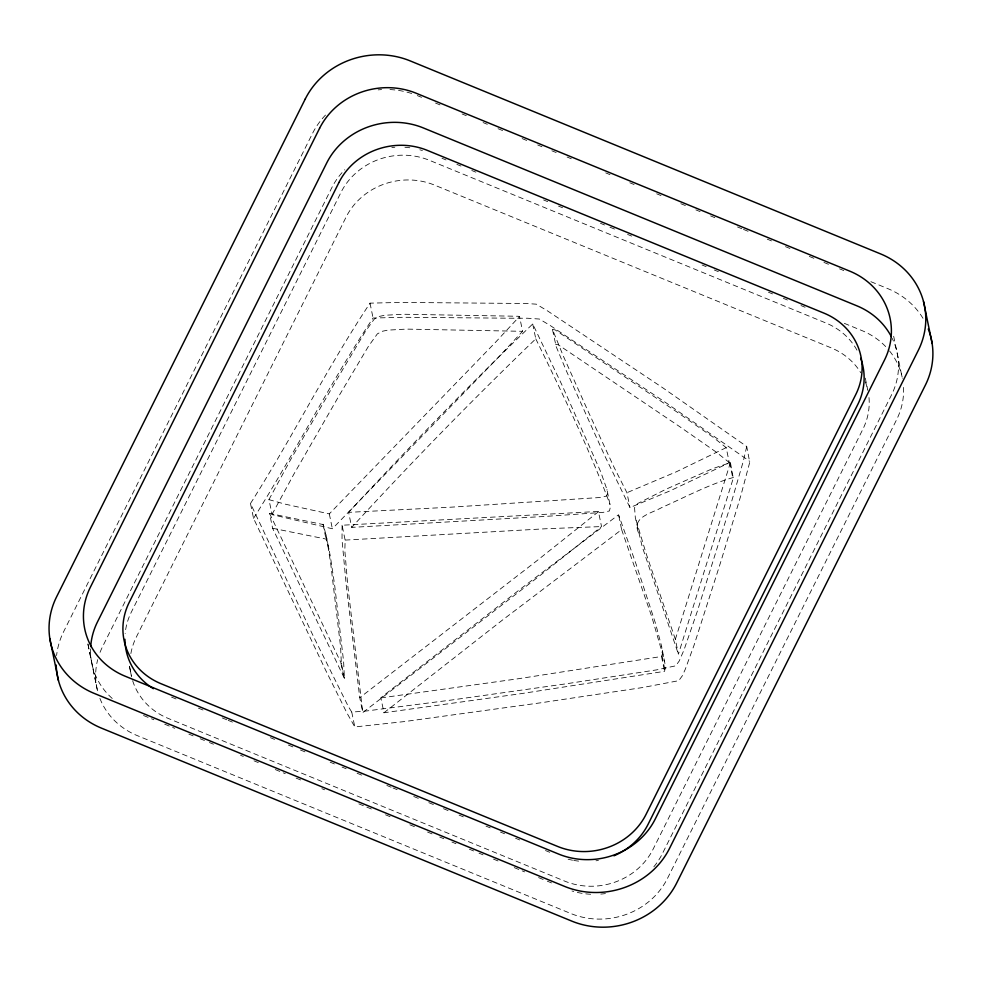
<?xml version="1.0" encoding="UTF-8"?>
<svg xmlns="http://www.w3.org/2000/svg" width="982" height="982" viewBox="0 0 982 982"><rect width="100%" height="100%" fill="white"/><g stroke="black" fill="none" stroke-linecap="round" stroke-linejoin="round"><path stroke-width="0.74" stroke-dasharray="4.91 3.68" d="M746.725 446.503L743.3 461.282L730.313 505.963L697.232 611.553L684.012 649.949L679.176 661.07L675.726 665.821L656.676 669.871L566.835 683.705L451.511 700.031L366.016 711.029L351.752 712.085L348.389 706.623L313.749 637.06L250.484 503.496C292.157 437.837 326.981 367.882 370.018 303.156L400.509 302.419L515.648 303.413A236.146 218.483 -11.6 0 1 524.339 303.377L536.344 304.175L547.625 310.963L663.218 388.099L746.725 446.503L749.732 462.301L740.87 495.493L720.96 561.262L694.053 645.223L685.252 669.356L682.232 675.935L678.771 680.673L642.682 687.535L541.278 702.719L404.633 721.549L354.809 726.95L347.027 713.165L325.815 670.559L253.54 518.361L250.484 503.496M730.424 462.583L675.358 639.343L678.402 654.208L733.284 478.222L730.424 462.583L712.134 468.844L666.005 489.22L637.735 503.508L634.556 507.731L635.317 517.6L642.154 546.471L678.402 654.208M380.893 697.907L518.803 678.672L661.512 656.492L662.555 653.644L661.623 646.328L655.448 623.202L636.115 564.245L618.574 514.752L521.074 588.525L383.459 695.612L380.893 697.907L383.95 712.772L521.859 693.538L664.556 671.344L665.514 666.582L661.623 646.328M268.921 499.642L290.942 459.06L335.954 380.942L365.414 331.425L374.314 319.003L379.371 316.388L384.711 315.271L403.357 314.252L518.017 316.265L519.527 316.45L522.584 331.315L498.279 357.448L332.358 528.758L272.186 514.666L268.921 499.642L285.111 504.134L329.301 513.893L495.223 342.595L519.527 316.45M271.977 514.507L293.999 473.925L339.011 395.807L368.459 346.278L377.37 333.855L382.415 331.253L387.767 330.136L406.401 329.105L522.584 331.315M344.424 678.452L341.38 663.599L340.558 646.561L330.811 564.429L326.613 537.645L323.36 524.597L269.559 513.414L272.615 528.267L344.424 678.452L343.602 661.414L334.58 584.646L330.32 556.18L325.361 531.458M348.635 512.346C408.205 448.001 469.482 384.686 532.723 323.986L561.864 384.784L600.628 471.618L606.962 489.515L610.436 506.847L609.429 510.959L603.083 512.371L544.973 516.434L351.691 527.383L348.635 512.346L451.069 507.178L600.039 497.506L606.385 496.094L607.404 493.836L606.962 489.515M253.54 518.361C295.177 452.677 330.038 382.747 373.062 318.021L403.565 317.284L518.705 318.278A236.146 218.483 -11.6 0 1 527.395 318.229L539.4 319.04L550.681 325.815L666.262 402.951L749.769 461.356M342.08 525.235L342.031 539.94L346.302 585.8L359.743 697.699L362.788 712.564L539.253 576.139L601.536 526.561L598.48 511.696L595.804 511.585L342.08 525.235L345.136 540.1L344.829 550.485L347.726 585.211L362.788 712.564M552.473 329.424L555.161 329.903L676.475 411.679L712.834 437.002L726.201 447.645L729.245 462.497L727.552 463.627L670.203 490.804L629.978 507.571L604.9 456.114L566.27 370.68L556.131 346.499L552.473 329.424L563.214 355.815L588.23 411.605L613.971 467.125L626.933 492.706L629.978 507.571M555.53 344.277L558.218 344.768L679.532 426.544L715.89 451.855L729.245 462.497M598.48 511.696L536.209 561.274L359.743 697.699M383.95 712.772L501.998 620.428L621.631 529.617L618.574 514.752M726.201 447.645L676.107 471.9L626.933 492.706M532.723 323.986L535.779 338.839C472.588 399.625 410.93 462.878 351.691 527.383M733.468 477.448C708.685 484.507 685.338 497.137 661.696 507.559C652.109 513.218 631.561 516.765 638.374 532.465M345.136 540.1L545.292 528.782L601.536 526.561M272.615 528.267L326.036 539.069L329.019 549.208M269.559 513.414L341.38 663.599M417.289 95.573L421.548 97.316M435.492 103.036L442.489 105.909M462.092 113.949L466.29 115.68M483.095 122.566L487.293 124.297M498.058 128.703L502.698 130.606M522.142 138.585L529.298 141.531M537.694 144.968L541.978 146.735M551.896 150.798L556.156 152.541M567.105 157.034L571.303 158.765M605.747 172.893L609.994 174.636M629.83 182.775L634.077 184.518M656.7 193.798L661.009 195.565M680.845 203.704L687.928 206.613M695.907 209.89L700.105 211.609M710.6 215.917L714.847 217.66M737.519 226.965L741.766 228.708M743.509 229.42L750.506 232.292M767.273 239.166L771.521 240.909M785.502 246.654L789.945 248.471M809.303 256.412L816.864 259.518M823.947 262.427L831.705 265.606M839.536 268.822L843.784 270.566M870.911 281.699L887.716 288.585A79.039 73.122 -11.6 0 1 924.406 320.733M441.986 158.274L446.049 159.943M456.888 164.387L460.951 166.056M471.79 170.5L475.853 172.169M543.586 199.96L547.649 201.629M558.488 206.073L562.563 207.742M600.493 223.307L604.556 224.976M609.969 227.198L616.745 229.972M627.584 234.428L631.647 236.097M702.093 264.993L706.156 266.662M714.295 270.001L718.358 271.67M768.476 292.231L772.539 293.9M783.378 298.356L787.441 300.013M800.993 305.574L805.056 307.243M844.348 323.36L861.963 330.59A72.84 67.39 -11.6 0 1 888.661 349.899M171.531 697.11L178.614 700.006M198.45 708.145L205.533 711.054M222.251 717.916L226.781 719.769M228.192 720.358L232.439 722.101M270.455 737.691L274.579 739.385M288.352 745.043L295.238 747.867M300.431 750.003L307.513 752.899M330.185 762.204L334.432 763.947M342.067 767.077L346.192 768.771M357.092 773.251L364.175 776.148M386.847 785.453L391.094 787.196M393.021 787.981L397.145 789.675M413.753 796.5L420.836 799.397M428.827 802.675L436.425 805.792M443.508 808.702L450.861 811.721M459.085 815.097L463.332 816.84M486.004 826.132L490.251 827.875M500.439 832.061L504.576 833.755M515.587 838.272L519.723 839.978M545.489 850.547L549.736 852.29M143.532 715.51L153.867 719.745M164.706 724.2L174.698 728.288M188.863 734.106L193.159 735.874M200.193 738.759L204.452 740.502M209.411 742.539L213.475 744.209M240.578 755.318L243.29 756.435M254.031 760.841L258.278 762.584M275.279 769.569L285.283 773.669M296.122 778.112L303.622 781.193M321.863 788.681L324.576 789.786M358.872 803.865L371.982 809.242M385.533 814.802L392.874 817.81M409.875 824.794L416.957 827.691M427.526 832.036L432.546 834.086M439.727 837.032L443.79 838.702M451.916 842.04L455.979 843.71M469.384 849.209L473.631 850.952M479.007 853.162L483.07 854.831M493.467 859.09L500.685 862.049M514.237 867.609L524.634 871.881M538.615 877.613L545.882 880.596M547.293 881.173L551.553 882.916M535.779 338.839C562.305 393.095 588.832 447.804 610.018 504.38M621.631 529.617L651.864 617.027L664.679 661.193M675.358 639.343L646.119 553.517L635.317 517.6M893.669 336.237L902.311 378.315M865.302 378.131L867.695 389.78M729.601 462.448L732.658 477.313M662.077 656.013L665.121 670.878M661.512 656.492L664.556 671.344M370.018 303.156L373.062 318.021M329.301 513.893L332.358 528.758M322.992 524.204L326.036 539.069M351.752 712.085L354.809 726.95M340.987 663.439L344.031 678.304M129.55 666.618L131.637 676.807M129.452 666.226L130.643 672.056M87.901 643.885L97.734 691.77A72.84 67.39 -11.6 0 1 97.684 659.659M87.975 644.327L96.322 684.982M653.84 866.799A72.84 67.39 -11.6 0 0 662.371 853.677L891.582 394.789A72.84 67.39 -11.6 0 0 892.221 338.409M605.415 893.571A72.84 67.39 -11.6 0 1 600.824 894.074M590.648 894.246A72.84 67.39 -11.6 0 1 571.978 890.981M112.243 698.472A72.84 67.39 -11.6 0 1 90.577 648.942M598.431 860.392A66.641 61.657 -11.6 0 1 595.976 860.784M578.631 861.104A66.641 61.657 -11.6 0 1 573.537 860.392M572.531 860.195A66.641 61.657 -11.6 0 1 568.099 859.189M856.967 350.169A66.641 61.657 -11.6 0 0 826.034 323.053L429.416 160.311A66.641 61.657 -11.6 0 0 340.975 192.398L131.281 612.228A66.641 61.657 -11.6 0 0 125.168 633.5M325.484 115.078A79.039 73.122 -11.6 0 0 312.411 133.613L63.695 631.549A79.039 73.122 -11.6 0 0 56.588 655.497M378.131 89.865A79.039 73.122 -11.6 0 1 381.568 89.608M389.989 89.571A79.039 73.122 -11.6 0 1 411.875 93.572M99.906 698.398A72.84 67.39 -11.6 0 0 137.284 735.616L570.8 913.506A72.84 67.39 -11.6 0 0 667.453 878.448L896.664 419.56A72.84 67.39 -11.6 0 0 903.391 385.325M100.054 652.343A72.84 67.39 -11.6 0 1 102.57 646.659L331.781 187.771A72.84 67.39 -11.6 0 1 344.756 169.726M391.855 147.496A72.84 67.39 -11.6 0 1 394.813 147.263M404.928 147.288A72.84 67.39 -11.6 0 1 413.262 148.307M419.854 149.792A72.84 67.39 -11.6 0 1 422.407 150.541M889.557 350.979A72.84 67.39 -11.6 0 1 902.151 377.137M132.656 680.722A66.641 61.657 -11.6 0 0 168.118 718.382L564.736 881.124A66.641 61.657 -11.6 0 0 653.177 849.049L862.871 429.22A66.641 61.657 -11.6 0 0 868.91 396.642M131.343 675.8A66.641 61.657 -11.6 0 1 130.336 669.564M130.876 653.558A66.641 61.657 -11.6 0 1 136.363 636.999L346.057 217.157A66.641 61.657 -11.6 0 1 434.498 185.082L831.116 347.824A66.641 61.657 -11.6 0 1 860.772 372.718M865.314 381.875A66.641 61.657 -11.6 0 1 867.892 390.406"/><path stroke-width="1.47" d="M923.497 301.499L932.151 343.528M49.8 638.472L58.454 680.501M891.349 336.679A72.84 67.39 -11.6 0 0 856.869 305.819L423.352 127.942A72.84 67.39 -11.6 0 0 326.699 163L97.488 621.888A72.84 67.39 -11.6 0 0 90.7 646.61M618.009 853.935A66.641 61.657 -11.6 0 0 648.095 824.279L857.789 404.449A66.641 61.657 -11.6 0 0 860.686 358.307M617.31 854.279A66.641 61.657 -11.6 0 1 613.922 855.813M153.364 688.689A66.641 61.657 -11.6 0 1 124.935 639.282M56.195 665.01A79.039 73.122 -11.6 0 0 101.355 728.092L571.769 921.104A79.039 73.122 -11.6 0 0 676.659 883.063L925.375 385.128A79.039 73.122 -11.6 0 0 928.26 328.97M305.292 98.936L56.575 596.872A79.039 73.122 -11.6 0 0 94.235 693.415L564.65 886.427A79.039 73.122 -11.6 0 0 669.54 848.387L918.256 350.451A79.039 73.122 -11.6 0 0 880.596 253.908L410.181 60.896A79.039 73.122 -11.6 0 0 305.292 98.936M319.58 128.323L90.369 587.211A72.84 67.39 -11.6 0 0 125.082 676.181L558.598 854.058A72.84 67.39 -11.6 0 0 655.252 819L884.463 360.112A72.84 67.39 -11.6 0 0 849.749 271.142L416.233 93.265A72.84 67.39 -11.6 0 0 319.58 128.323M338.95 182.48L129.243 602.322A66.641 61.657 -11.6 0 0 160.999 683.705L557.629 846.447A66.641 61.657 -11.6 0 0 646.058 814.373L855.764 394.543A66.641 61.657 -11.6 0 0 823.996 313.148L427.379 150.406A66.641 61.657 -11.6 0 0 338.95 182.48"/></g></svg>
